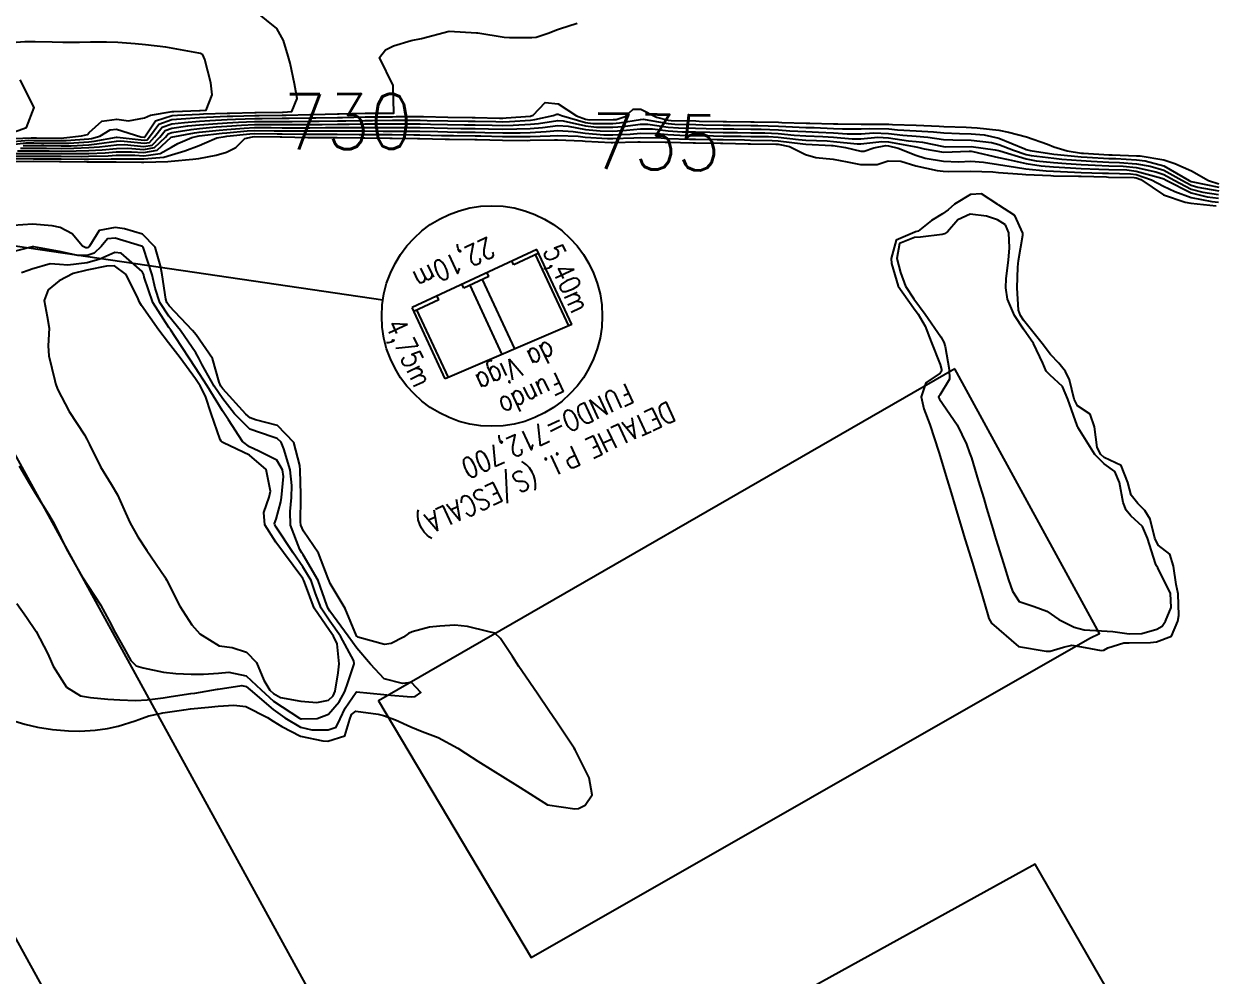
# Model space of a CAD drawing. Header units: metres. Extents: x 286371 to 293043, y 7462578 to 7466404.
# Drawn here: x 291261.7 to 291348.2, y 7463436.3 to 7463505.4 of the extents above; entities that cross this region are included whole.
import ezdxf
from ezdxf.enums import TextEntityAlignment as Align

# ---------------------------------------------------------------- set-up
doc = ezdxf.new("R2010")
doc.units = ezdxf.units.M
doc.header["$MEASUREMENT"] = 0
doc.linetypes.add('CONTINUO', pattern=[0])
for name, color, linetype in [('Cotas', 45, 'Continuous'), ('Curvas de Nivel 1m', 11, 'Continuous'), ('Curvas de Nivel 5m', 15, 'Continuous'), ('Edificações', 30, 'Continuous'), ('TEXTO', 45, 'Continuous')]:
    doc.layers.add(name, color=color, linetype=linetype)
doc.styles.add('ROMANS', font='romans', dxfattribs={"height": 0.2})
doc.styles.add('Style-STANDARD', font='STANDARD.shx')

msp = doc.modelspace()

# ---------------------------------------------------------------- linework, layer by layer
at = {"layer": 'Curvas de Nivel 1m', "flags": 128}
for points, elevation in [([(291260.456, 7463496.799), (291262.078, 7463496.932), (291262.458, 7463496.927), (291262.83, 7463496.928), (291264.459, 7463496.908), (291264.812, 7463496.916), (291266.461, 7463497.041), (291266.639, 7463497.064), (291267.248, 7463497.233), (291267.993, 7463497.699), (291268.472, 7463497.739), (291270.236, 7463497.188), (291270.464, 7463497.149), (291270.494, 7463497.154), (291270.521, 7463497.184), (291271.301, 7463498.353), (291272.488, 7463498.727), (291272.884, 7463498.753), (291274.49, 7463498.835), (291274.764, 7463498.846), (291276.491, 7463498.904), (291276.674, 7463498.909), (291278.492, 7463498.956), (291278.599, 7463498.957), (291280.493, 7463498.984), (291280.542, 7463498.985), (291281.189, 7463499.024), (291281.565, 7463499.962), (291281.381, 7463501.022), (291281.051, 7463502.522), (291280.913, 7463503.029), (291280.571, 7463504.169), (291280.083, 7463505.042), (291278.602, 7463506.244)], 727), ([(291260.453, 7463496.577), (291261.882, 7463496.743), (291262.456, 7463496.738), (291263.016, 7463496.736), (291264.456, 7463496.72), (291264.993, 7463496.729), (291266.458, 7463496.825), (291266.83, 7463496.868), (291268.463, 7463497.159), (291268.517, 7463497.16), (291270.46, 7463496.933), (291270.675, 7463496.967), (291270.867, 7463497.178), (291271.532, 7463498.115), (291272.483, 7463498.434), (291273.141, 7463498.487), (291274.486, 7463498.581), (291274.997, 7463498.606), (291276.488, 7463498.673), (291276.889, 7463498.687), (291278.489, 7463498.734), (291278.813, 7463498.736), (291280.49, 7463498.755), (291280.764, 7463498.757), (291282.491, 7463498.793), (291282.695, 7463498.797), (291284.492, 7463498.842), (291284.621, 7463498.844), (291286.493, 7463498.892), (291286.544, 7463498.893), (291288.494, 7463498.913), (291288.571, 7463498.913), (291288.524, 7463500.914), (291287.55, 7463502.929), (291287.981, 7463503.505), (291288.567, 7463503.787), (291289.845, 7463504.161), (291290.576, 7463504.318), (291292.584, 7463504.844), (291294.583, 7463504.735), (291294.671, 7463504.725), (291296.578, 7463504.409), (291296.959, 7463504.398), (291298.579, 7463504.387), (291298.911, 7463504.417), (291299.856, 7463504.735), (291300.375, 7463504.94), (291300.588, 7463505.018), (291301.867, 7463505.433)], 728), ([(291260.46, 7463497.051), (291262.271, 7463497.118), (291262.461, 7463497.117), (291262.648, 7463497.115), (291264.461, 7463497.097), (291264.633, 7463497.101), (291265.931, 7463497.252), (291266.35, 7463497.362), (291266.468, 7463497.506), (291267.392, 7463498.32), (291268.483, 7463498.474), (291269.339, 7463498.344), (291270.485, 7463498.565), (291270.918, 7463498.748), (291272.492, 7463499.018), (291272.625, 7463499.02), (291274.494, 7463499.091), (291274.529, 7463499.089), (291274.958, 7463499.117), (291275.391, 7463500.231), (291275.295, 7463501.113), (291274.88, 7463502.789), (291274.722, 7463503.122), (291274.556, 7463503.222), (291274.429, 7463503.253), (291272.561, 7463503.604), (291272.045, 7463503.679), (291270.564, 7463503.859), (291269.824, 7463503.937), (291268.566, 7463504.035), (291267.737, 7463504.057), (291266.566, 7463504.044), (291265.785, 7463504.037), (291264.565, 7463504.034), (291263.806, 7463504.045), (291262.566, 7463504.082), (291261.801, 7463504.08), (291260.564, 7463503.985)], 726), ([(291261.686, 7463496.553), (291262.453, 7463496.548), (291263.2, 7463496.546), (291264.453, 7463496.528), (291265.173, 7463496.543), (291266.455, 7463496.611), (291267.027, 7463496.665), (291268.459, 7463496.881), (291268.782, 7463496.887), (291270.457, 7463496.714), (291270.856, 7463496.78), (291271.229, 7463497.173), (291271.762, 7463497.878), (291272.479, 7463498.13), (291273.393, 7463498.228), (291274.482, 7463498.32), (291275.228, 7463498.368), (291276.484, 7463498.436), (291277.103, 7463498.467), (291278.486, 7463498.513), (291279.026, 7463498.516), (291280.486, 7463498.527), (291280.981, 7463498.532), (291282.487, 7463498.554), (291282.922, 7463498.564), (291284.488, 7463498.593), (291284.86, 7463498.598), (291286.489, 7463498.633), (291286.795, 7463498.635), (291288.49, 7463498.647), (291288.749, 7463498.651), (291290.491, 7463498.648), (291290.724, 7463498.648), (291292.49, 7463498.615), (291294.252, 7463498.58), (291294.491, 7463498.58), (291296.251, 7463498.55), (291296.491, 7463498.548), (291296.719, 7463498.552), (291298.493, 7463498.694), (291298.545, 7463498.702), (291298.683, 7463498.752), (291299.566, 7463499.681), (291300.507, 7463499.59), (291301.831, 7463498.704), (291302.489, 7463498.454), (291302.757, 7463498.422), (291304.481, 7463498.43), (291304.697, 7463498.445), (291305.355, 7463498.651), (291305.941, 7463499.197), (291306.493, 7463499.198), (291307.624, 7463498.617), (291308.481, 7463498.396), (291308.709, 7463498.373), (291310.48, 7463498.337), (291310.72, 7463498.332), (291312.48, 7463498.3), (291312.721, 7463498.3), (291314.481, 7463498.284), (291314.711, 7463498.28), (291316.48, 7463498.241), (291316.729, 7463498.232), (291318.48, 7463498.182), (291318.755, 7463498.175), (291320.48, 7463498.123), (291320.781, 7463498.118), (291322.48, 7463498.112), (291322.755, 7463498.115), (291324.48, 7463498.092), (291324.764, 7463498.076), (291326.479, 7463498.019), (291328.132, 7463497.955), (291328.479, 7463497.936), (291330.094, 7463497.888), (291330.478, 7463497.873), (291330.89, 7463497.846), (291332.475, 7463497.661), (291333.177, 7463497.52), (291334.469, 7463497.179), (291335.995, 7463496.647), (291336.458, 7463496.456), (291337.429, 7463496.16), (291338.452, 7463496.011), (291338.596, 7463495.998), (291340.451, 7463495.885), (291340.682, 7463495.88), (291342.45, 7463495.818), (291342.725, 7463495.805), (291344.446, 7463495.511), (291345.229, 7463495.256), (291346.434, 7463494.713), (291347.684, 7463494.006), (291348.421, 7463493.782)], 729), ([(291261.29, 7463496.171), (291262.447, 7463496.169), (291263.572, 7463496.163), (291264.447, 7463496.152), (291265.545, 7463496.16), (291266.448, 7463496.188), (291267.431, 7463496.248), (291268.451, 7463496.347), (291269.295, 7463496.358), (291270.45, 7463496.268), (291271.22, 7463496.406), (291272.011, 7463497.161), (291272.22, 7463497.406), (291272.469, 7463497.503), (291273.881, 7463497.725), (291274.474, 7463497.799), (291275.682, 7463497.9), (291276.477, 7463497.961), (291277.519, 7463498.038), (291278.479, 7463498.07), (291279.454, 7463498.075), (291280.48, 7463498.073), (291281.427, 7463498.073), (291282.48, 7463498.082), (291283.382, 7463498.089), (291284.481, 7463498.1), (291285.335, 7463498.108), (291286.482, 7463498.117), (291287.294, 7463498.12), (291288.482, 7463498.125), (291289.262, 7463498.123), (291290.483, 7463498.118), (291291.25, 7463498.105), (291292.482, 7463498.081), (291293.711, 7463498.059), (291294.482, 7463498.045), (291295.71, 7463498.028), (291296.482, 7463498.014), (291297.229, 7463498.027), (291298.484, 7463498.094), (291299.074, 7463498.154), (291300.487, 7463498.376), (291300.852, 7463498.354), (291302.48, 7463497.973), (291303.276, 7463497.885), (291304.472, 7463497.88), (291305.196, 7463497.931), (291306.476, 7463498.104), (291307.005, 7463498.098), (291308.473, 7463497.889), (291309.236, 7463497.83), (291310.473, 7463497.806), (291311.242, 7463497.794), (291312.473, 7463497.774), (291313.241, 7463497.764), (291314.473, 7463497.752), (291315.234, 7463497.741), (291316.472, 7463497.691), (291317.315, 7463497.628), (291318.471, 7463497.563), (291319.377, 7463497.535), (291320.47, 7463497.477), (291321.47, 7463497.408), (291322.469, 7463497.408), (291323.385, 7463497.466), (291324.47, 7463497.435), (291325.506, 7463497.311), (291326.468, 7463497.239), (291327.319, 7463497.17), (291328.464, 7463496.994), (291329.131, 7463496.958), (291330.464, 7463496.941), (291331.939, 7463496.765), (291332.46, 7463496.635), (291333.528, 7463496.218), (291334.45, 7463495.91), (291334.81, 7463495.837), (291336.446, 7463495.632), (291337.037, 7463495.574), (291338.444, 7463495.46), (291339.163, 7463495.414), (291340.443, 7463495.356), (291341.211, 7463495.334), (291342.441, 7463495.231), (291343.449, 7463495.06), (291344.435, 7463494.768), (291345.73, 7463494.035), (291346.419, 7463493.667), (291346.902, 7463493.532), (291348.413, 7463493.265)], 731), ([(291260.896, 7463495.791), (291262.441, 7463495.789), (291263.943, 7463495.78), (291264.442, 7463495.776), (291265.925, 7463495.769), (291266.442, 7463495.777), (291267.852, 7463495.814), (291268.443, 7463495.844), (291269.795, 7463495.843), (291270.443, 7463495.812), (291271.631, 7463495.982), (291272.453, 7463496.424), (291272.908, 7463496.697), (291273.925, 7463497.133), (291274.348, 7463497.244), (291274.466, 7463497.262), (291276.128, 7463497.441), (291276.47, 7463497.474), (291277.932, 7463497.612), (291278.473, 7463497.632), (291279.891, 7463497.625), (291280.473, 7463497.624), (291281.877, 7463497.609), (291282.473, 7463497.61), (291283.844, 7463497.613), (291284.474, 7463497.613), (291285.815, 7463497.614), (291286.474, 7463497.611), (291287.794, 7463497.605), (291288.474, 7463497.6), (291289.774, 7463497.596), (291290.475, 7463497.588), (291291.779, 7463497.56), (291292.474, 7463497.546), (291293.167, 7463497.534), (291294.474, 7463497.516), (291295.169, 7463497.505), (291296.475, 7463497.482), (291297.754, 7463497.486), (291298.475, 7463497.505), (291299.636, 7463497.571), (291300.472, 7463497.638), (291301.6, 7463497.579), (291302.469, 7463497.448), (291303.804, 7463497.338), (291304.464, 7463497.331), (291305.721, 7463497.389), (291306.466, 7463497.443), (291307.658, 7463497.425), (291308.465, 7463497.353), (291309.764, 7463497.285), (291310.465, 7463497.272), (291311.764, 7463497.256), (291312.465, 7463497.244), (291313.764, 7463497.225), (291314.465, 7463497.218), (291315.759, 7463497.201), (291316.464, 7463497.159), (291317.93, 7463496.995), (291318.462, 7463496.951), (291320.005, 7463496.888), (291320.461, 7463496.856), (291322.188, 7463496.669), (291322.458, 7463496.669), (291323.989, 7463496.844), (291324.461, 7463496.827), (291326.32, 7463496.473), (291326.456, 7463496.459), (291326.569, 7463496.445), (291327.059, 7463496.325), (291328.451, 7463496.071), (291330.323, 7463496.137), (291330.452, 7463496.146), (291330.588, 7463496.126), (291332.446, 7463495.694), (291333.134, 7463495.533), (291334.44, 7463495.241), (291335.541, 7463495.084), (291336.437, 7463495.015), (291337.654, 7463494.938), (291338.435, 7463494.898), (291339.719, 7463494.841), (291340.435, 7463494.817), (291341.741, 7463494.789), (291342.433, 7463494.701), (291344.292, 7463494.191), (291344.425, 7463494.147), (291344.594, 7463494.052), (291346.411, 7463493.121), (291347.586, 7463492.827), (291348.405, 7463492.724)], 733), ([(291261.093, 7463495.981), (291262.444, 7463495.979), (291263.758, 7463495.971), (291264.444, 7463495.964), (291265.734, 7463495.966), (291266.445, 7463495.982), (291267.638, 7463496.035), (291268.447, 7463496.092), (291269.546, 7463496.1), (291270.447, 7463496.04), (291271.402, 7463496.218), (291272.436, 7463497.155), (291274.117, 7463497.482), (291274.47, 7463497.53), (291275.906, 7463497.669), (291276.473, 7463497.718), (291277.726, 7463497.824), (291278.476, 7463497.852), (291279.672, 7463497.851), (291280.476, 7463497.848), (291281.65, 7463497.843), (291282.477, 7463497.845), (291283.613, 7463497.852), (291284.477, 7463497.857), (291285.575, 7463497.86), (291286.478, 7463497.864), (291287.543, 7463497.863), (291288.478, 7463497.861), (291289.519, 7463497.858), (291290.479, 7463497.852), (291291.516, 7463497.832), (291292.478, 7463497.814), (291293.441, 7463497.798), (291294.478, 7463497.781), (291295.44, 7463497.767), (291296.479, 7463497.748), (291297.492, 7463497.756), (291298.48, 7463497.797), (291299.353, 7463497.865), (291300.48, 7463497.998), (291301.235, 7463497.957), (291302.475, 7463497.717), (291303.539, 7463497.612), (291304.468, 7463497.607), (291305.458, 7463497.661), (291306.471, 7463497.768), (291307.338, 7463497.755), (291308.469, 7463497.623), (291309.502, 7463497.556), (291310.469, 7463497.538), (291311.505, 7463497.522), (291312.469, 7463497.509), (291313.504, 7463497.494), (291314.469, 7463497.485), (291315.498, 7463497.469), (291316.468, 7463497.423), (291317.62, 7463497.314), (291318.466, 7463497.258), (291319.689, 7463497.213), (291320.465, 7463497.163), (291321.824, 7463497.044), (291322.464, 7463497.042), (291323.691, 7463497.15), (291324.465, 7463497.123), (291325.904, 7463496.901), (291326.462, 7463496.847), (291326.937, 7463496.8), (291328.457, 7463496.485), (291328.627, 7463496.471), (291330.457, 7463496.485), (291332.196, 7463496.238), (291332.453, 7463496.181), (291332.527, 7463496.16), (291334.445, 7463495.589), (291335.181, 7463495.455), (291336.441, 7463495.329), (291337.35, 7463495.252), (291338.44, 7463495.184), (291339.442, 7463495.127), (291340.439, 7463495.087), (291341.476, 7463495.061), (291342.437, 7463494.956), (291343.849, 7463494.647), (291344.43, 7463494.456), (291345.179, 7463494.043), (291346.415, 7463493.392), (291347.253, 7463493.171), (291348.409, 7463492.995)], 732), ([(291260.7, 7463495.601), (291262.438, 7463495.6), (291264.129, 7463495.589), (291264.439, 7463495.587), (291266.117, 7463495.571), (291266.439, 7463495.57), (291268.072, 7463495.588), (291268.44, 7463495.597), (291270.041, 7463495.589), (291270.44, 7463495.579), (291271.893, 7463495.712), (291272.445, 7463495.871), (291273.41, 7463496.18), (291274.455, 7463496.545), (291274.85, 7463496.726), (291275.748, 7463497.105), (291276.347, 7463497.215), (291276.466, 7463497.225), (291278.136, 7463497.402), (291278.469, 7463497.416), (291280.106, 7463497.403), (291280.469, 7463497.397), (291282.1, 7463497.38), (291282.47, 7463497.376), (291284.078, 7463497.372), (291284.47, 7463497.37), (291286.06, 7463497.361), (291286.47, 7463497.359), (291288.047, 7463497.345), (291288.47, 7463497.344), (291290.028, 7463497.333), (291290.471, 7463497.327), (291292.04, 7463497.291), (291292.47, 7463497.28), (291292.899, 7463497.275), (291294.47, 7463497.251), (291294.9, 7463497.246), (291296.471, 7463497.217), (291298.021, 7463497.211), (291298.471, 7463497.217), (291299.929, 7463497.268), (291300.465, 7463497.293), (291301.94, 7463497.226), (291302.464, 7463497.169), (291304.072, 7463497.061), (291304.46, 7463497.058), (291305.996, 7463497.107), (291306.461, 7463497.128), (291307.97, 7463497.103), (291308.461, 7463497.075), (291310.029, 7463497.012), (291310.461, 7463497.006), (291312.023, 7463496.988), (291312.461, 7463496.979), (291314.023, 7463496.959), (291314.461, 7463496.952), (291316.021, 7463496.93), (291316.46, 7463496.902), (291318.245, 7463496.67), (291318.457, 7463496.648), (291320.322, 7463496.56), (291320.456, 7463496.553), (291321.355, 7463496.411), (291322.45, 7463496.136), (291322.703, 7463496.138), (291323.401, 7463496.38), (291324.28, 7463496.544), (291324.457, 7463496.537), (291325.172, 7463496.354), (291326.447, 7463495.857), (291327.123, 7463495.645), (291328.441, 7463495.411), (291329.541, 7463495.383), (291330.441, 7463495.417), (291331.352, 7463495.339), (291332.438, 7463495.173), (291333.672, 7463494.979), (291334.434, 7463494.866), (291335.893, 7463494.722), (291336.432, 7463494.693), (291337.954, 7463494.629), (291338.431, 7463494.609), (291339.995, 7463494.556), (291340.431, 7463494.545), (291342.009, 7463494.512), (291342.43, 7463494.459), (291343.529, 7463494.068), (291344.417, 7463493.605), (291345.23, 7463493.224), (291346.406, 7463492.789), (291347.91, 7463492.494), (291348.401, 7463492.443)], 734), ([(291261.236, 7463463.325), (291261.929, 7463462.342), (291262.638, 7463461.304), (291263.463, 7463459.718), (291263.657, 7463459.288), (291263.877, 7463458.783), (291264.827, 7463457.27), (291265.845, 7463456.627), (291266.564, 7463456.522), (291267.842, 7463456.401), (291268.706, 7463456.347), (291269.841, 7463456.297), (291270.689, 7463456.335), (291271.844, 7463456.497), (291272.42, 7463456.582), (291273.849, 7463456.793), (291274.143, 7463456.836), (291275.79, 7463457.105), (291275.844, 7463457.115), (291277.554, 7463457.384), (291277.858, 7463457.319), (291278.167, 7463457.07), (291279.833, 7463455.645), (291280.662, 7463455.032), (291281.814, 7463454.365), (291282.638, 7463454.171), (291283.808, 7463454.165), (291284.408, 7463454.369), (291284.695, 7463454.961), (291285.057, 7463455.728), (291285.853, 7463456.895), (291285.881, 7463456.917), (291287.85, 7463456.72), (291288.063, 7463456.698), (291289.839, 7463456.57), (291290.129, 7463456.59), (291290.536, 7463456.874), (291289.859, 7463457.608), (291289.219, 7463457.532), (291287.868, 7463457.861), (291286.89, 7463458.929), (291285.901, 7463460.1), (291285.256, 7463460.954), (291283.941, 7463462.765), (291283.804, 7463462.977), (291283.713, 7463463.213), (291283.091, 7463464.988), (291282.002, 7463466.873), (291281.915, 7463467.006), (291281.759, 7463467.257), (291281.088, 7463469.019), (291281.059, 7463470.009), (291281.149, 7463471.018), (291281.192, 7463471.903), (291281.069, 7463473.02), (291280.6, 7463474.544), (291280.406, 7463475.03), (291280.128, 7463475.311), (291279.751, 7463475.419), (291278.138, 7463475.982), (291277.013, 7463477.082), (291276.17, 7463478.169), (291275.536, 7463479.104), (291274.675, 7463480.65), (291274.44, 7463481.121), (291274.222, 7463481.506), (291273.098, 7463483.142), (291272.269, 7463484.173), (291271.606, 7463485.165), (291271.272, 7463486.197), (291271.058, 7463487.173), (291270.421, 7463489.105), (291270.388, 7463489.184), (291270.345, 7463489.229), (291270.272, 7463489.259), (291268.353, 7463489.84), (291267.799, 7463489.776), (291267.358, 7463489.229), (291266.833, 7463488.74), (291266.334, 7463488.583), (291265.645, 7463488.57), (291264.338, 7463488.864), (291262.458, 7463489.197), (291262.342, 7463489.193), (291260.848, 7463488.826)], 734), ([(291261.389, 7463473.325), (291262.077, 7463472.165), (291262.58, 7463471.307), (291263.521, 7463469.814), (291263.836, 7463469.287), (291264.028, 7463468.91), (291264.846, 7463467.272), (291265.974, 7463465.254), (291267.292, 7463463.234), (291267.927, 7463462.078), (291268.369, 7463461.218), (291268.982, 7463460.124), (291269.51, 7463459.2), (291269.878, 7463458.8), (291270.406, 7463458.657), (291271.872, 7463458.344), (291272.763, 7463458.259), (291273.87, 7463458.211), (291274.776, 7463458.216), (291275.872, 7463458.27), (291276.622, 7463458.344), (291277.869, 7463458.079), (291278.955, 7463457.058), (291279.842, 7463456.255), (291281.746, 7463455.016), (291281.823, 7463454.97), (291281.875, 7463454.962), (291283.013, 7463454.991), (291283.829, 7463455.294), (291284.616, 7463456.186), (291285.02, 7463456.957), (291285.237, 7463457.58), (291285.704, 7463458.947), (291285.669, 7463459.166), (291284.703, 7463460.963), (291283.93, 7463462.051), (291283.302, 7463462.984), (291282.904, 7463464.046), (291282.577, 7463464.995), (291281.989, 7463465.987), (291281.27, 7463467.015), (291280.032, 7463468.869), (291279.942, 7463469.036), (291279.934, 7463469.138), (291280.04, 7463469.458), (291280.389, 7463470.7), (291280.439, 7463471.029), (291280.565, 7463472.55), (291280.51, 7463473.028), (291280.104, 7463473.728), (291278.786, 7463474.383), (291278.119, 7463474.696), (291277.608, 7463475.072), (291276.574, 7463476.662), (291276.293, 7463477.092), (291276.157, 7463477.298), (291275.038, 7463479.112), (291274.204, 7463480.436), (291273.733, 7463481.132), (291272.726, 7463482.666), (291272.403, 7463483.152), (291272.257, 7463483.353), (291271.103, 7463485.172), (291270.479, 7463487.014), (291270.44, 7463487.183), (291270.318, 7463487.423), (291268.805, 7463488.739), (291268.338, 7463488.796), (291267.241, 7463488.32), (291266.326, 7463488.037), (291264.936, 7463487.884), (291264.324, 7463487.93), (291263.65, 7463487.969), (291262.318, 7463487.575), (291262.125, 7463487.509), (291261.576, 7463487.326)], 733)]:
    msp.add_lwpolyline(points, dxfattribs=dict(at, elevation=elevation))
for points, elevation in [([(291332.945, 7463490.806), (291332.378, 7463491.168), (291331.566, 7463491.435), (291330.384, 7463491.577), (291329.495, 7463491.169), (291328.74, 7463490.299), (291328.526, 7463490.137), (291328.361, 7463490.097), (291326.783, 7463489.903), (291326.357, 7463489.874), (291325.266, 7463489.435), (291325.073, 7463488.353), (291325.323, 7463487.345), (291325.697, 7463486.344), (291326.291, 7463485.444), (291327.115, 7463484.322), (291328.25, 7463482.681), (291328.475, 7463482.301), (291328.561, 7463481.977), (291328.859, 7463480.295), (291328.883, 7463479.612), (291328.177, 7463478.44), (291328.11, 7463478.371), (291328.094, 7463478.306), (291328.172, 7463478.151), (291329.434, 7463476.285), (291330.123, 7463474.878), (291330.35, 7463474.271), (291330.472, 7463473.905), (291330.965, 7463472.261), (291331.367, 7463470.952), (291331.58, 7463470.252), (291332.032, 7463468.75), (291332.182, 7463468.242), (291332.256, 7463468.005), (291332.798, 7463466.232), (291333.158, 7463465.045), (291333.446, 7463464.222), (291333.953, 7463463.481), (291335.022, 7463463.124), (291335.943, 7463462.782), (291336.824, 7463462.171), (291337.926, 7463461.603), (291338.645, 7463461.421), (291339.922, 7463461.344), (291340.732, 7463461.303), (291341.92, 7463461.14), (291342.845, 7463461.155), (291343.925, 7463461.464), (291344.312, 7463461.675), (291344.568, 7463462.055), (291344.968, 7463463.03), (291344.907, 7463464.05), (291343.992, 7463465.926), (291343.911, 7463466.066), (291343.841, 7463466.222), (291343.245, 7463468.076), (291342.889, 7463468.929), (291342.048, 7463469.701), (291341.708, 7463470.1), (291341.497, 7463470.668), (291341.209, 7463472.108), (291340.883, 7463472.896), (291340.104, 7463473.458), (291339.429, 7463474.135), (291338.214, 7463476.083), (291338.182, 7463476.154), (291338.171, 7463476.181), (291338.145, 7463476.235), (291337.475, 7463478.165), (291337.095, 7463479.073), (291336.2, 7463479.887), (291335.909, 7463480.189), (291335.646, 7463480.76), (291334.974, 7463482.203), (291334.254, 7463483.234), (291333.608, 7463484.224), (291333.105, 7463485.419), (291332.972, 7463486.234), (291333.003, 7463486.919), (291333.157, 7463488.228), (291333.242, 7463489.121), (291333.194, 7463490.228)], 734), ([(291269.16, 7463487.202), (291268.323, 7463487.838), (291267.741, 7463487.805), (291266.318, 7463487.504), (291265.327, 7463487.264), (291264.306, 7463486.732), (291263.513, 7463486.079), (291263.218, 7463485.3), (291263.42, 7463484.144), (291263.577, 7463483.295), (291263.512, 7463482.018), (291263.544, 7463481.295), (291263.98, 7463479.505), (291264.042, 7463479.287), (291264.188, 7463478.873), (291265.024, 7463477.271), (291266.129, 7463475.561), (291266.317, 7463475.252), (291266.51, 7463474.857), (291267.297, 7463473.236), (291268.075, 7463471.982), (291268.529, 7463471.217), (291268.925, 7463470.337), (291269.433, 7463469.203), (291270.019, 7463468.168), (291270.671, 7463467.184), (291271.975, 7463465.254), (291272.025, 7463465.164), (291272.082, 7463465.053), (291273.052, 7463463.148), (291273.924, 7463461.778), (291274.499, 7463461.126), (291275.901, 7463460.256), (291276.84, 7463460.15), (291277.895, 7463459.805), (291278.615, 7463459.063), (291279.141, 7463457.779), (291279.583, 7463457.049), (291279.85, 7463456.795), (291280.361, 7463456.522), (291281.842, 7463456.244), (291283.004, 7463456.153), (291283.844, 7463456.325), (291284.176, 7463456.641), (291284.312, 7463456.968), (291284.54, 7463458.299), (291284.622, 7463458.963), (291284.474, 7463460.397), (291284.212, 7463460.97), (291283.92, 7463461.372), (291282.802, 7463462.992), (291282.107, 7463464.867), (291282.062, 7463465.003), (291281.976, 7463465.143), (291280.58, 7463467.026), (291280.015, 7463467.773), (291279.221, 7463469.047), (291279.154, 7463469.941), (291279.525, 7463471.043), (291279.643, 7463471.469), (291279.322, 7463473.046), (291278.109, 7463474.089), (291276.228, 7463474.987), (291276.123, 7463475.029), (291276.048, 7463475.096), (291275.985, 7463475.237), (291275.324, 7463477.107), (291274.911, 7463478.375), (291274.54, 7463479.119), (291274.192, 7463479.635), (291273.071, 7463481.142), (291272.236, 7463482.244), (291271.528, 7463483.165), (291270.281, 7463484.951), (291270.141, 7463485.187), (291270.035, 7463485.441)], 732)]:
    msp.add_lwpolyline(points, close=True, dxfattribs=dict(at, elevation=elevation))
at = {"layer": 'Curvas de Nivel 5m', "flags": 128}
for points, elevation in [([(291260.464, 7463497.334), (291261.921, 7463497.864), (291262.494, 7463499.304), (291261.472, 7463501.32)], 725), ([(291261.489, 7463496.363), (291262.45, 7463496.358), (291263.386, 7463496.354), (291264.45, 7463496.34), (291265.359, 7463496.353), (291266.451, 7463496.399), (291267.226, 7463496.459), (291268.455, 7463496.611), (291269.04, 7463496.621), (291270.454, 7463496.492), (291271.04, 7463496.591), (291271.611, 7463497.167), (291271.991, 7463497.642), (291272.474, 7463497.821), (291273.637, 7463497.977), (291274.478, 7463498.061), (291275.455, 7463498.135), (291276.481, 7463498.201), (291277.31, 7463498.254), (291278.482, 7463498.29), (291279.239, 7463498.297), (291280.483, 7463498.299), (291281.205, 7463498.302), (291282.484, 7463498.316), (291283.152, 7463498.327), (291284.485, 7463498.345), (291285.096, 7463498.355), (291286.486, 7463498.374), (291287.041, 7463498.38), (291288.486, 7463498.386), (291289.005, 7463498.388), (291290.487, 7463498.382), (291290.989, 7463498.374), (291292.486, 7463498.347), (291293.983, 7463498.321), (291294.486, 7463498.311), (291295.983, 7463498.291), (291296.487, 7463498.282), (291296.971, 7463498.293), (291298.489, 7463498.392), (291298.807, 7463498.431), (291300.13, 7463498.73), (291300.394, 7463498.827), (291300.495, 7463498.817), (291300.746, 7463498.721), (291302.485, 7463498.22), (291303.016, 7463498.154), (291304.476, 7463498.157), (291304.942, 7463498.192), (291306.481, 7463498.453), (291306.659, 7463498.454), (291308.477, 7463498.146), (291308.971, 7463498.103), (291310.477, 7463498.071), (291310.983, 7463498.06), (291312.476, 7463498.04), (291312.984, 7463498.029), (291314.477, 7463498.018), (291314.974, 7463498.01), (291316.476, 7463497.963), (291317.018, 7463497.935), (291318.475, 7463497.87), (291319.067, 7463497.854), (291320.475, 7463497.797), (291321.122, 7463497.767), (291322.475, 7463497.762), (291323.074, 7463497.787), (291324.475, 7463497.756), (291325.127, 7463497.702), (291326.473, 7463497.629), (291327.717, 7463497.554), (291328.472, 7463497.477), (291329.617, 7463497.428), (291330.471, 7463497.408), (291331.4, 7463497.321), (291332.467, 7463497.093), (291334.352, 7463496.31), (291334.455, 7463496.269), (291334.744, 7463496.2), (291336.45, 7463495.932), (291336.72, 7463495.9), (291338.448, 7463495.738), (291338.879, 7463495.707), (291340.447, 7463495.622), (291340.947, 7463495.607), (291342.446, 7463495.517), (291343.075, 7463495.445), (291344.439, 7463495.08), (291346.267, 7463494.027), (291346.423, 7463493.938), (291346.537, 7463493.908), (291348.417, 7463493.524)], 730), ([(291260.498, 7463495.406), (291262.436, 7463495.408), (291264.315, 7463495.397), (291264.436, 7463495.395), (291266.312, 7463495.371), (291266.436, 7463495.37), (291268.292, 7463495.36), (291268.436, 7463495.359), (291270.278, 7463495.345), (291270.436, 7463495.341), (291272.196, 7463495.399), (291272.438, 7463495.42), (291274.006, 7463495.565), (291274.441, 7463495.61), (291275.702, 7463495.849), (291276.449, 7463496.062), (291277.12, 7463496.419), (291277.77, 7463497.075), (291278.338, 7463497.195), (291278.466, 7463497.197), (291280.327, 7463497.176), (291280.466, 7463497.175), (291282.329, 7463497.143), (291282.466, 7463497.143), (291284.311, 7463497.132), (291284.466, 7463497.128), (291286.301, 7463497.112), (291286.466, 7463497.107), (291288.299, 7463497.085), (291288.467, 7463497.083), (291290.288, 7463497.066), (291290.467, 7463497.063), (291292.307, 7463497.017), (291292.466, 7463497.011), (291292.626, 7463497.011), (291294.466, 7463496.986), (291294.628, 7463496.983), (291296.467, 7463496.951), (291298.295, 7463496.929), (291298.467, 7463496.931), (291300.229, 7463496.957), (291300.459, 7463496.957), (291302.264, 7463496.891), (291302.458, 7463496.877), (291304.337, 7463496.785), (291304.456, 7463496.784), (291306.272, 7463496.822), (291306.457, 7463496.823), (291308.269, 7463496.795), (291308.457, 7463496.789), (291310.294, 7463496.739), (291310.457, 7463496.739), (291312.286, 7463496.718), (291312.457, 7463496.714), (291314.286, 7463496.688), (291314.457, 7463496.685), (291316.285, 7463496.658), (291316.457, 7463496.649), (291317.279, 7463496.472), (291318.446, 7463495.901), (291319.196, 7463495.69), (291320.441, 7463495.557), (291321.468, 7463495.38), (291322.436, 7463495.185), (291323.629, 7463495.183), (291324.44, 7463495.447), (291325.369, 7463495.421), (291326.435, 7463495.089), (291327.993, 7463494.749), (291328.43, 7463494.691), (291328.807, 7463494.674), (291330.43, 7463494.686), (291332.034, 7463494.636), (291332.43, 7463494.609), (291334.159, 7463494.477), (291334.428, 7463494.459), (291336.234, 7463494.371), (291336.427, 7463494.365), (291338.249, 7463494.324), (291338.427, 7463494.32), (291340.27, 7463494.273), (291340.426, 7463494.27), (291342.275, 7463494.238), (291342.426, 7463494.222), (291342.768, 7463494.079), (291344.408, 7463492.97), (291345.992, 7463492.439), (291346.399, 7463492.368), (291348.222, 7463492.172)], 735), ([(291260.051, 7463455.11), (291261.813, 7463454.576), (291262.74, 7463454.371), (291263.808, 7463454.197), (291264.976, 7463454.097), (291265.806, 7463454.076), (291266.911, 7463454.134), (291267.81, 7463454.266), (291268.593, 7463454.432), (291269.818, 7463454.81), (291270.092, 7463454.918), (291270.795, 7463455.18), (291271.636, 7463455.358), (291271.827, 7463455.39), (291273.351, 7463455.621), (291273.832, 7463455.684), (291275.134, 7463455.815), (291275.836, 7463455.873), (291276.967, 7463455.957), (291277.836, 7463455.852), (291279.422, 7463455.05), (291279.82, 7463454.789), (291280.451, 7463454.399), (291281.805, 7463453.716), (291283.424, 7463453.357), (291283.791, 7463453.345), (291285.018, 7463453.738), (291285.39, 7463454.951), (291285.5, 7463455.27), (291285.825, 7463455.515), (291287.437, 7463455.305), (291287.82, 7463455.203), (291288.696, 7463454.901), (291289.807, 7463454.384), (291290.63, 7463454.043), (291291.795, 7463453.601), (291293.212, 7463452.833), (291293.779, 7463452.475), (291294.68, 7463451.901), (291295.76, 7463451.221), (291296.456, 7463450.784), (291297.742, 7463449.98), (291299.724, 7463448.734), (291301.72, 7463448.429), (291301.967, 7463448.454), (291302.46, 7463448.693), (291302.977, 7463449.444), (291302.755, 7463450.689), (291301.783, 7463452.629), (291301.741, 7463452.705), (291301.663, 7463452.829), (291300.399, 7463454.726), (291299.827, 7463455.576), (291299.028, 7463456.747), (291297.869, 7463458.449), (291297.654, 7463458.768), (291297.179, 7463459.481), (291296.308, 7463460.788), (291295.912, 7463461.167), (291295.409, 7463461.307), (291293.927, 7463461.673), (291293.007, 7463461.76), (291291.926, 7463461.683), (291291.174, 7463461.617), (291289.92, 7463461.285), (291289.651, 7463461.156), (291289.274, 7463460.894), (291288.385, 7463460.429), (291287.906, 7463460.368), (291285.965, 7463460.892), (291285.914, 7463460.929), (291285.901, 7463460.945), (291285.88, 7463460.98), (291285.046, 7463462.958), (291283.971, 7463464.79), (291283.881, 7463464.976), (291283.815, 7463465.138), (291283.11, 7463466.988), (291282.028, 7463468.589), (291281.828, 7463469.008), (291281.801, 7463469.245), (291281.834, 7463471.008), (291281.839, 7463471.237), (291281.782, 7463473.009), (291281.759, 7463473.349), (291281.336, 7463475.016), (291280.142, 7463476.243), (291278.543, 7463476.664), (291278.15, 7463476.795), (291277.845, 7463477.069), (291276.181, 7463478.894), (291276.035, 7463479.097), (291275.906, 7463479.381), (291275.418, 7463481.106), (291274.248, 7463482.817), (291273.964, 7463483.129), (291272.28, 7463484.915), (291272.114, 7463485.157), (291272.033, 7463485.413), (291271.768, 7463487.163), (291271.653, 7463487.836), (291271.265, 7463489.171), (291270.358, 7463490.118), (291269.046, 7463490.522), (291268.365, 7463490.614), (291267.205, 7463490.389), (291266.506, 7463489.242), (291266.429, 7463489.157), (291266.342, 7463489.131), (291266.226, 7463489.13), (291265.997, 7463489.251), (291265.246, 7463490.156), (291264.364, 7463490.609), (291263.801, 7463490.721), (291262.367, 7463490.837), (291260.954, 7463490.747)], 735)]:
    msp.add_lwpolyline(points, dxfattribs=dict(at, elevation=elevation))
at = {"layer": 'Curvas de Nivel 5m', "elevation": 735, "flags": 128}
msp.add_lwpolyline([(291332.458, 7463492.233), (291332.395, 7463492.268), (291331.208, 7463493.06), (291330.405, 7463493.011), (291329.249, 7463492.292), (291328.788, 7463491.899), (291328.383, 7463491.59), (291327.579, 7463491.113), (291326.611, 7463490.331), (291326.414, 7463490.283), (291326.363, 7463490.276), (291325.009, 7463489.7), (291324.656, 7463488.36), (291324.688, 7463488), (291325.162, 7463486.352), (291326.281, 7463484.768), (291326.624, 7463484.329), (291327.131, 7463483.451), (291327.558, 7463482.315), (291328.22, 7463480.669), (291328.317, 7463480.303), (291328.319, 7463480.196), (291328.209, 7463480.045), (291327.181, 7463479.333), (291326.827, 7463478.325), (291327.025, 7463477.458), (291327.47, 7463476.315), (291328.114, 7463474.304), (291328.729, 7463472.295), (291329.012, 7463471.348), (291329.332, 7463470.285), (291329.867, 7463468.437), (291329.917, 7463468.276), (291330.019, 7463467.947), (291330.554, 7463466.266), (291330.8, 7463465.444), (291331.16, 7463464.257), (291331.671, 7463462.516), (291331.75, 7463462.247), (291331.929, 7463461.898), (291333.904, 7463460.214), (291335.899, 7463459.88), (291336.196, 7463459.884), (291337.154, 7463460.166), (291337.764, 7463460.298), (291337.906, 7463460.288), (291338.717, 7463460.142), (291339.901, 7463459.923), (291340.074, 7463459.95), (291340.362, 7463460.118), (291341.537, 7463460.473), (291341.91, 7463460.48), (291343.477, 7463460.505), (291343.911, 7463460.545), (291345, 7463460.966), (291345.462, 7463462.042), (291345.521, 7463462.46), (291345.464, 7463464.042), (291345.319, 7463464.699), (291345.138, 7463466.047), (291344.882, 7463466.922), (291344.016, 7463467.552), (291343.791, 7463468.068), (291343.438, 7463469.46), (291343.061, 7463470.074), (291342.556, 7463470.579), (291342.07, 7463471.191), (291341.823, 7463472.098), (291341.342, 7463473.339), (291340.111, 7463473.934), (291339.875, 7463474.128), (291339.603, 7463474.651), (291339.401, 7463476.136), (291339.085, 7463477.063), (291338.167, 7463477.667), (291337.942, 7463478.158), (291337.604, 7463479.565), (291337.31, 7463480.162), (291336.817, 7463480.777), (291336.222, 7463481.385), (291335.599, 7463482.194), (291334.267, 7463483.875), (291334.033, 7463484.218), (291333.889, 7463484.611), (291333.795, 7463486.222), (291333.834, 7463487.722), (291333.889, 7463488.213), (291334.197, 7463490.043), (291334.202, 7463490.208), (291333.633, 7463491.47)], close=True, dxfattribs=at)
at = {"layer": 'Edificações'}
for points in [[(291238.043, 7463480.953), (291270.28, 7463422.439), (291285.048, 7463430.498), (291252.968, 7463488.975), (291238.043, 7463480.953)], [(291329.278, 7463480.365), (291287.466, 7463456.263), (291298.541, 7463437.639), (291339.076, 7463460.816), (291339.778, 7463461.16), (291329.278, 7463480.365)], [(291269.236, 7463408.08), (291288.683, 7463374.107), (291354.781, 7463410.236), (291335.095, 7463444.433), (291269.236, 7463408.08)]]:
    msp.add_lwpolyline(points, close=True, dxfattribs=at)
at = {"layer": 'TEXTO', "linetype": 'CONTINUO'}
for points in [[(291158.372, 7463504.37, 0), (291287.784, 7463485.35, 0)], [(291298.963, 7463489.018, 0), (291289.9, 7463484.792, 0)], [(291301.499, 7463483.581, 0), (291298.963, 7463489.018, 0)], [(291297.277, 7463487.901, 0), (291297.15, 7463488.173, 0)], [(291299.09, 7463488.747, 0), (291297.277, 7463487.901, 0)], [(291301.269, 7463483.482, 0), (291298.863, 7463488.641, 0)], [(291295.464, 7463487.056, 0), (291293.652, 7463486.211, 0)], [(291295.464, 7463487.056, 0), (291295.338, 7463487.328, 0)], [(291293.652, 7463486.211, 0), (291293.525, 7463486.483, 0)], [(291296.444, 7463481.406, 0), (291294.105, 7463486.422, 0)], [(291297.363, 7463481.801, 0), (291295.011, 7463486.845, 0)], [(291291.839, 7463485.366, 0), (291290.027, 7463484.52, 0)], [(291291.839, 7463485.366, 0), (291291.712, 7463485.638, 0)], [(291292.309, 7463479.626, 0), (291289.9, 7463484.792, 0)], [(291292.538, 7463479.725, 0), (291290.253, 7463484.626, 0)], [(291301.499, 7463483.581, 0), (291292.309, 7463479.626, 0)]]:
    msp.add_polyline3d(points, dxfattribs=at)
msp.add_circle((291295.699, 7463484.186), 8, dxfattribs=at)

# ---------------------------------------------------------------- texts
at = {"layer": 'Cotas', "style": 'Style-STANDARD'}
for s, rotation, p in [('730', 0.29511, (291285.259, 7463498.292, 730)), ('735', 359.00047, (291307.591, 7463496.808, 735))]:
    msp.add_text(s, height=4, rotation=rotation, dxfattribs=at).set_placement(p, align=Align.MIDDLE_CENTER)
at = {"layer": 'TEXTO', "style": 'ROMANS', "width": 0.8}
for s, rotation, p in [('22,10m', 205, (291295.436, 7463489.944)), ('5,40m', 295, (291299.363, 7463488.925)), ('4,75m', 295, (291287.929, 7463483.546)), ('da Viga', 205, (291299.879, 7463482.427)), ('FUNDO=712,700', 205, (291305.492, 7463479.357)), ('Fundo', 205, (291300.439, 7463480.15)), ('DETALHE P.I. (S/ESCALA)', 205, (291308.517, 7463478.039))]:
    msp.add_text(s, height=1.5, rotation=rotation, dxfattribs=at).set_placement(p)

doc.saveas('drawing.dxf')
